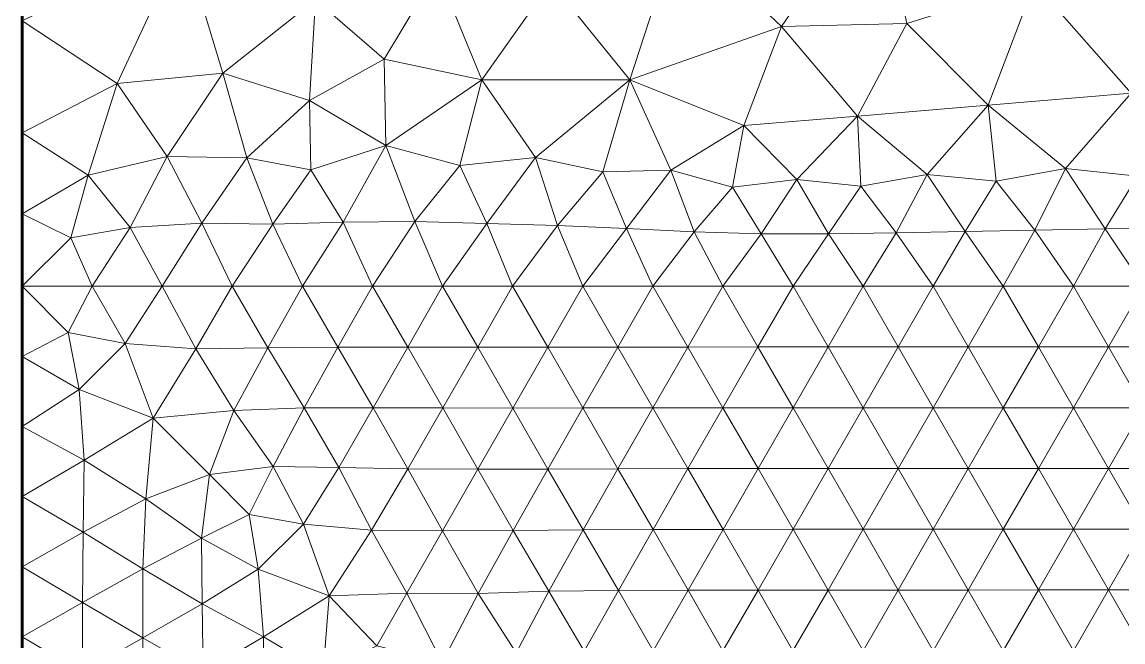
# Model space of a CAD drawing. Extents: x 1.2 to 53.9, y -43.5 to 3.2.
# Drawn here: x 17.5 to 20.642, y -31.689 to -29.921 of the extents above; entities that cross this region are included whole.
import ezdxf

# ---------------------------------------------------------------- set-up
doc = ezdxf.new("R2010")
doc.units = 0
doc.header["$MEASUREMENT"] = 0
doc.layers.add('layer', color=7, linetype='Continuous')

msp = doc.modelspace()

# ---------------------------------------------------------------- linework, layer by layer
at = {"color": 1, "lineweight": 60}
msp.add_line((17.5, -35.6743), (17.5, -23.1743), dxfattribs=at)
at = {"layer": 'layer', "color": 47, "lineweight": 9}
for points in [[(19.3743, -29.6564), (19.6673, -29.9337), (19.9405, -29.5343)], [(19.6673, -29.9337), (20.0251, -29.925), (19.9405, -29.5343)], [(20.0251, -29.925), (20.3886, -29.8104), (19.9405, -29.5343)], [(19.0087, -29.8079), (19.234, -30.0862), (19.3743, -29.6564)], [(19.234, -30.0862), (19.6673, -29.9337), (19.3743, -29.6564)], [(17.96, -29.6927), (17.5, -29.9173), (17.7719, -30.0962)], [(17.96, -29.6927), (17.7719, -30.0962), (18.0732, -30.0673)], [(17.96, -29.6927), (18.0732, -30.0673), (18.3376, -29.8572)], [(18.6847, -29.7754), (18.3376, -29.8572), (18.5331, -30.0267)], [(18.6847, -29.7754), (18.5331, -30.0267), (18.8125, -30.086)], [(19.0087, -29.8079), (18.6847, -29.7754), (18.8125, -30.086)], [(20.3886, -29.8104), (20.6652, -30.1241), (20.8795, -29.762)], [(18.8125, -30.086), (19.234, -30.0862), (19.0087, -29.8079)], [(20.0251, -29.925), (20.257, -30.1578), (20.3886, -29.8104)], [(20.257, -30.1578), (20.6652, -30.1241), (20.3886, -29.8104)], [(18.3376, -29.8572), (18.0732, -30.0673), (18.3205, -30.1452)], [(18.3376, -29.8572), (18.3205, -30.1452), (18.5331, -30.0267)], [(17.5, -29.9173), (17.5, -30.237), (17.7719, -30.0962)], [(19.234, -30.0862), (19.5592, -30.2164), (19.6673, -29.9337)], [(19.5592, -30.2164), (19.8839, -30.1899), (19.6673, -29.9337)], [(19.6673, -29.9337), (19.8839, -30.1899), (20.0251, -29.925)], [(19.8839, -30.1899), (20.257, -30.1578), (20.0251, -29.925)], [(18.3205, -30.1452), (18.5378, -30.2728), (18.5331, -30.0267)], [(18.5378, -30.2728), (18.8125, -30.086), (18.5331, -30.0267)], [(18.0732, -30.0673), (17.7719, -30.0962), (17.9142, -30.3048)], [(18.0732, -30.0673), (17.9142, -30.3048), (18.1414, -30.3082)], [(18.3205, -30.1452), (18.0732, -30.0673), (18.1414, -30.3082)], [(18.5378, -30.2728), (18.7494, -30.3297), (18.8125, -30.086)], [(18.7494, -30.3297), (18.9654, -30.3073), (18.8125, -30.086)], [(18.8125, -30.086), (18.9654, -30.3073), (19.234, -30.0862)], [(18.9654, -30.3073), (19.1573, -30.3483), (19.234, -30.0862)], [(19.1573, -30.3483), (19.3511, -30.3437), (19.234, -30.0862)], [(19.234, -30.0862), (19.3511, -30.3437), (19.5592, -30.2164)], [(17.7719, -30.0962), (17.5, -30.237), (17.6887, -30.3582)], [(17.7719, -30.0962), (17.6887, -30.3582), (17.9142, -30.3048)], [(20.257, -30.1578), (20.4779, -30.3387), (20.6652, -30.1241)], [(20.4779, -30.3387), (20.6829, -30.3605), (20.6652, -30.1241)], [(18.1414, -30.3082), (18.3242, -30.3427), (18.3205, -30.1452)], [(18.3242, -30.3427), (18.5378, -30.2728), (18.3205, -30.1452)], [(19.8839, -30.1899), (20.0831, -30.3562), (20.257, -30.1578)], [(20.0831, -30.3562), (20.2798, -30.3744), (20.257, -30.1578)], [(20.2798, -30.3744), (20.4779, -30.3387), (20.257, -30.1578)], [(19.3511, -30.3437), (19.5271, -30.3921), (19.5592, -30.2164)], [(19.5271, -30.3921), (19.711, -30.3703), (19.5592, -30.2164)], [(19.5592, -30.2164), (19.711, -30.3703), (19.8839, -30.1899)], [(19.711, -30.3703), (19.8936, -30.3893), (19.8839, -30.1899)], [(19.8936, -30.3893), (20.0831, -30.3562), (19.8839, -30.1899)], [(17.5, -30.237), (17.5, -30.4682), (17.6887, -30.3582)], [(18.3242, -30.3427), (18.4159, -30.4918), (18.5378, -30.2728)], [(18.4159, -30.4918), (18.621, -30.4897), (18.5378, -30.2728)], [(18.5378, -30.2728), (18.621, -30.4897), (18.7494, -30.3297)], [(17.9142, -30.3048), (17.6887, -30.3582), (17.809, -30.507)], [(17.809, -30.507), (18.0131, -30.4943), (17.9142, -30.3048)], [(17.9142, -30.3048), (18.0131, -30.4943), (18.1414, -30.3082)], [(18.0131, -30.4943), (18.2154, -30.4975), (18.1414, -30.3082)], [(18.1414, -30.3082), (18.2154, -30.4975), (18.3242, -30.3427)], [(18.7494, -30.3297), (18.8266, -30.496), (18.9654, -30.3073)], [(18.8266, -30.496), (19.0282, -30.5015), (18.9654, -30.3073)], [(18.9654, -30.3073), (19.0282, -30.5015), (19.1573, -30.3483)], [(18.2154, -30.4975), (18.4159, -30.4918), (18.3242, -30.3427)], [(18.621, -30.4897), (18.8266, -30.496), (18.7494, -30.3297)], [(19.1573, -30.3483), (19.2249, -30.5099), (19.3511, -30.3437)], [(19.2249, -30.5099), (19.4178, -30.5194), (19.3511, -30.3437)], [(19.3511, -30.3437), (19.4178, -30.5194), (19.5271, -30.3921)], [(20.2798, -30.3744), (20.39, -30.5145), (20.4779, -30.3387)], [(20.39, -30.5145), (20.5907, -30.5112), (20.4779, -30.3387)], [(20.4779, -30.3387), (20.5907, -30.5112), (20.6829, -30.3605)], [(17.6887, -30.3582), (17.5, -30.4682), (17.6393, -30.5364)], [(17.6887, -30.3582), (17.6393, -30.5364), (17.809, -30.507)], [(19.0282, -30.5015), (19.2249, -30.5099), (19.1573, -30.3483)], [(19.5271, -30.3921), (19.6088, -30.5251), (19.711, -30.3703)], [(19.6088, -30.5251), (19.8009, -30.525), (19.711, -30.3703)], [(19.711, -30.3703), (19.8009, -30.525), (19.8936, -30.3893)], [(19.8936, -30.3893), (19.9945, -30.522), (20.0831, -30.3562)], [(19.9945, -30.522), (20.1912, -30.5184), (20.0831, -30.3562)], [(20.0831, -30.3562), (20.1912, -30.5184), (20.2798, -30.3744)], [(20.1912, -30.5184), (20.39, -30.5145), (20.2798, -30.3744)], [(20.5907, -30.5112), (20.7925, -30.5089), (20.6829, -30.3605)], [(19.4178, -30.5194), (19.6088, -30.5251), (19.5271, -30.3921)], [(19.8009, -30.525), (19.9945, -30.522), (19.8936, -30.3893)], [(17.5, -30.4682), (17.5, -30.6743), (17.6393, -30.5364)], [(17.809, -30.507), (17.9, -30.6743), (18.0131, -30.4943)], [(17.9, -30.6743), (18.1, -30.6743), (18.0131, -30.4943)], [(18.0131, -30.4943), (18.1, -30.6743), (18.2154, -30.4975)], [(18.1, -30.6743), (18.3, -30.6743), (18.2154, -30.4975)], [(18.2154, -30.4975), (18.3, -30.6743), (18.4159, -30.4918)], [(18.3, -30.6743), (18.5, -30.6743), (18.4159, -30.4918)], [(18.4159, -30.4918), (18.5, -30.6743), (18.621, -30.4897)], [(18.5, -30.6743), (18.7, -30.6743), (18.621, -30.4897)], [(18.621, -30.4897), (18.7, -30.6743), (18.8266, -30.496)], [(18.7, -30.6743), (18.9, -30.6743), (18.8266, -30.496)], [(18.8266, -30.496), (18.9, -30.6743), (19.0282, -30.5015)], [(18.9, -30.6743), (19.1, -30.6743), (19.0282, -30.5015)], [(19.0282, -30.5015), (19.1, -30.6743), (19.2249, -30.5099)], [(17.6393, -30.5364), (17.7, -30.6743), (17.809, -30.507)], [(17.7, -30.6743), (17.9, -30.6743), (17.809, -30.507)], [(19.1, -30.6743), (19.3, -30.6743), (19.2249, -30.5099)], [(19.2249, -30.5099), (19.3, -30.6743), (19.4178, -30.5194)], [(19.3, -30.6743), (19.5, -30.6743), (19.4178, -30.5194)], [(19.4178, -30.5194), (19.5, -30.6743), (19.6088, -30.5251)], [(19.5, -30.6743), (19.7, -30.6743), (19.6088, -30.5251)], [(19.6088, -30.5251), (19.7, -30.6743), (19.8009, -30.525)], [(19.7, -30.6743), (19.9, -30.6743), (19.8009, -30.525)], [(19.8009, -30.525), (19.9, -30.6743), (19.9945, -30.522)], [(19.9, -30.6743), (20.1, -30.6743), (19.9945, -30.522)], [(19.9945, -30.522), (20.1, -30.6743), (20.1912, -30.5184)], [(20.1, -30.6743), (20.3, -30.6743), (20.1912, -30.5184)], [(20.1912, -30.5184), (20.3, -30.6743), (20.39, -30.5145)], [(20.3, -30.6743), (20.5, -30.6743), (20.39, -30.5145)], [(20.39, -30.5145), (20.5, -30.6743), (20.5907, -30.5112)], [(20.5, -30.6743), (20.7, -30.6743), (20.5907, -30.5112)], [(20.5907, -30.5112), (20.7, -30.6743), (20.7925, -30.5089)], [(17.5, -30.6743), (17.7, -30.6743), (17.6393, -30.5364)], [(17.5, -30.6743), (17.5, -30.8743), (17.6313, -30.8059)], [(17.7, -30.6743), (17.5, -30.6743), (17.6313, -30.8059)], [(17.7939, -30.8377), (17.7, -30.6743), (17.6313, -30.8059)], [(17.9, -30.6743), (17.7, -30.6743), (17.7939, -30.8377)], [(17.9956, -30.8526), (17.9, -30.6743), (17.7939, -30.8377)], [(18.1, -30.6743), (17.9, -30.6743), (17.9956, -30.8526)], [(18.201, -30.8499), (18.1, -30.6743), (17.9956, -30.8526)], [(18.3, -30.6743), (18.1, -30.6743), (18.201, -30.8499)], [(18.4014, -30.8481), (18.3, -30.6743), (18.201, -30.8499)], [(18.5, -30.6743), (18.3, -30.6743), (18.4014, -30.8481)], [(18.6007, -30.8478), (18.5, -30.6743), (18.4014, -30.8481)], [(18.7, -30.6743), (18.5, -30.6743), (18.6007, -30.8478)], [(18.8003, -30.8479), (18.7, -30.6743), (18.6007, -30.8478)], [(18.9, -30.6743), (18.7, -30.6743), (18.8003, -30.8479)], [(19.0002, -30.8479), (18.9, -30.6743), (18.8003, -30.8479)], [(19.1, -30.6743), (18.9, -30.6743), (19.0002, -30.8479)], [(19.2001, -30.8478), (19.1, -30.6743), (19.0002, -30.8479)], [(19.3, -30.6743), (19.1, -30.6743), (19.2001, -30.8478)], [(19.4001, -30.8477), (19.3, -30.6743), (19.2001, -30.8478)], [(19.5, -30.6743), (19.3, -30.6743), (19.4001, -30.8477)], [(19.6, -30.8476), (19.5, -30.6743), (19.4001, -30.8477)], [(19.7, -30.6743), (19.5, -30.6743), (19.6, -30.8476)], [(19.8, -30.8476), (19.7, -30.6743), (19.6, -30.8476)], [(19.9, -30.6743), (19.7, -30.6743), (19.8, -30.8476)], [(20, -30.8475), (19.9, -30.6743), (19.8, -30.8476)], [(20.1, -30.6743), (19.9, -30.6743), (20, -30.8475)], [(20.2, -30.8475), (20.1, -30.6743), (20, -30.8475)], [(20.3, -30.6743), (20.1, -30.6743), (20.2, -30.8475)], [(20.4, -30.8475), (20.3, -30.6743), (20.2, -30.8475)], [(20.5, -30.6743), (20.3, -30.6743), (20.4, -30.8475)], [(20.6, -30.8475), (20.5, -30.6743), (20.4, -30.8475)], [(20.7, -30.6743), (20.5, -30.6743), (20.6, -30.8475)], [(20.8, -30.8475), (20.7, -30.6743), (20.6, -30.8475)], [(17.6313, -30.8059), (17.5, -30.8743), (17.6628, -30.9689)], [(17.6313, -30.8059), (17.6628, -30.9689), (17.7939, -30.8377)], [(17.7939, -30.8377), (17.6628, -30.9689), (17.8744, -31.0501)], [(17.9956, -30.8526), (17.7939, -30.8377), (17.8744, -31.0501)], [(18.4014, -30.8481), (18.201, -30.8499), (18.3048, -31.0213)], [(18.5019, -31.0208), (18.4014, -30.8481), (18.3048, -31.0213)], [(18.6007, -30.8478), (18.4014, -30.8481), (18.5019, -31.0208)], [(18.7007, -31.0214), (18.6007, -30.8478), (18.5019, -31.0208)], [(18.8003, -30.8479), (18.6007, -30.8478), (18.7007, -31.0214)], [(18.9004, -31.0216), (18.8003, -30.8479), (18.7007, -31.0214)], [(19.0002, -30.8479), (18.8003, -30.8479), (18.9004, -31.0216)], [(19.1003, -31.0214), (19.0002, -30.8479), (18.9004, -31.0216)], [(19.2001, -30.8478), (19.0002, -30.8479), (19.1003, -31.0214)], [(19.3002, -31.0211), (19.2001, -30.8478), (19.1003, -31.0214)], [(19.4001, -30.8477), (19.2001, -30.8478), (19.3002, -31.0211)], [(19.5001, -31.0209), (19.4001, -30.8477), (19.3002, -31.0211)], [(19.6, -30.8476), (19.4001, -30.8477), (19.5001, -31.0209)], [(19.7001, -31.0208), (19.6, -30.8476), (19.5001, -31.0209)], [(19.8, -30.8476), (19.6, -30.8476), (19.7001, -31.0208)], [(19.9, -31.0208), (19.8, -30.8476), (19.7001, -31.0208)], [(20, -30.8475), (19.8, -30.8476), (19.9, -31.0208)], [(20.1, -31.0208), (20, -30.8475), (19.9, -31.0208)], [(20.2, -30.8475), (20, -30.8475), (20.1, -31.0208)], [(20.3, -31.0207), (20.2, -30.8475), (20.1, -31.0208)], [(20.4, -30.8475), (20.2, -30.8475), (20.3, -31.0207)], [(20.5, -31.0207), (20.4, -30.8475), (20.3, -31.0207)], [(20.6, -30.8475), (20.4, -30.8475), (20.5, -31.0207)], [(20.7, -31.0207), (20.6, -30.8475), (20.5, -31.0207)], [(20.8, -30.8475), (20.6, -30.8475), (20.7, -31.0207)], [(17.5, -30.8743), (17.5, -31.0743), (17.6628, -30.9689)], [(18.1044, -31.029), (17.9956, -30.8526), (17.8744, -31.0501)], [(18.201, -30.8499), (17.9956, -30.8526), (18.1044, -31.029)], [(18.3048, -31.0213), (18.201, -30.8499), (18.1044, -31.029)], [(17.6628, -30.9689), (17.5, -31.0743), (17.6774, -31.1707)], [(17.6628, -30.9689), (17.6774, -31.1707), (17.8744, -31.0501)], [(18.1044, -31.029), (17.8744, -31.0501), (18.0348, -31.2111)], [(18.2166, -31.1886), (18.1044, -31.029), (18.0348, -31.2111)], [(18.3048, -31.0213), (18.1044, -31.029), (18.2166, -31.1886)], [(18.4039, -31.1913), (18.3048, -31.0213), (18.2166, -31.1886)], [(18.5019, -31.0208), (18.3048, -31.0213), (18.4039, -31.1913)], [(18.6005, -31.195), (18.5019, -31.0208), (18.4039, -31.1913)], [(18.7007, -31.0214), (18.5019, -31.0208), (18.6005, -31.195)], [(18.8004, -31.1959), (18.7007, -31.0214), (18.6005, -31.195)], [(18.9004, -31.0216), (18.7007, -31.0214), (18.8004, -31.1959)], [(19.0006, -31.1955), (18.9004, -31.0216), (18.8004, -31.1959)], [(19.1003, -31.0214), (18.9004, -31.0216), (19.0006, -31.1955)], [(19.2005, -31.1948), (19.1003, -31.0214), (19.0006, -31.1955)], [(19.3002, -31.0211), (19.1003, -31.0214), (19.2005, -31.1948)], [(19.4003, -31.1944), (19.3002, -31.0211), (19.2005, -31.1948)], [(19.5001, -31.0209), (19.3002, -31.0211), (19.4003, -31.1944)], [(19.6001, -31.1942), (19.5001, -31.0209), (19.4003, -31.1944)], [(19.7001, -31.0208), (19.5001, -31.0209), (19.6001, -31.1942)], [(19.8, -31.1941), (19.7001, -31.0208), (19.6001, -31.1942)], [(19.9, -31.0208), (19.7001, -31.0208), (19.8, -31.1941)], [(20, -31.194), (19.9, -31.0208), (19.8, -31.1941)], [(20.1, -31.0208), (19.9, -31.0208), (20, -31.194)], [(20.2, -31.194), (20.1, -31.0208), (20, -31.194)], [(20.3, -31.0207), (20.1, -31.0208), (20.2, -31.194)], [(20.4, -31.194), (20.3, -31.0207), (20.2, -31.194)], [(20.5, -31.0207), (20.3, -31.0207), (20.4, -31.194)], [(20.6, -31.194), (20.5, -31.0207), (20.4, -31.194)], [(20.7, -31.0207), (20.5, -31.0207), (20.6, -31.194)], [(20.8, -31.1939), (20.7, -31.0207), (20.6, -31.194)], [(17.8744, -31.0501), (17.6774, -31.1707), (17.853, -31.2802)], [(17.8744, -31.0501), (17.853, -31.2802), (18.0348, -31.2111)], [(17.5, -31.0743), (17.5, -31.2743), (17.6774, -31.1707)], [(17.6774, -31.1707), (17.5, -31.2743), (17.6747, -31.376)], [(17.6774, -31.1707), (17.6747, -31.376), (17.853, -31.2802)], [(18.2166, -31.1886), (18.0348, -31.2111), (18.1485, -31.3256)], [(18.303, -31.3524), (18.2166, -31.1886), (18.1485, -31.3256)], [(18.4039, -31.1913), (18.2166, -31.1886), (18.303, -31.3524)], [(18.497, -31.3695), (18.4039, -31.1913), (18.303, -31.3524)], [(18.6005, -31.195), (18.4039, -31.1913), (18.497, -31.3695)], [(18.6997, -31.3716), (18.6005, -31.195), (18.497, -31.3695)], [(18.8004, -31.1959), (18.6005, -31.195), (18.6997, -31.3716)], [(19.2005, -31.1948), (19.0006, -31.1955), (19.1013, -31.369)], [(19.3008, -31.368), (19.2005, -31.1948), (19.1013, -31.369)], [(19.4003, -31.1944), (19.2005, -31.1948), (19.3008, -31.368)], [(19.5003, -31.3675), (19.4003, -31.1944), (19.3008, -31.368)], [(19.6001, -31.1942), (19.4003, -31.1944), (19.5003, -31.3675)], [(19.7001, -31.3674), (19.6001, -31.1942), (19.5003, -31.3675)], [(19.8, -31.1941), (19.6001, -31.1942), (19.7001, -31.3674)], [(19.9, -31.3673), (19.8, -31.1941), (19.7001, -31.3674)], [(20, -31.194), (19.8, -31.1941), (19.9, -31.3673)], [(20.1, -31.3673), (20, -31.194), (19.9, -31.3673)], [(20.2, -31.194), (20, -31.194), (20.1, -31.3673)], [(20.3, -31.3672), (20.2, -31.194), (20.1, -31.3673)], [(20.4, -31.194), (20.2, -31.194), (20.3, -31.3672)], [(20.5, -31.3672), (20.4, -31.194), (20.3, -31.3672)], [(20.6, -31.194), (20.4, -31.194), (20.5, -31.3672)], [(20.7, -31.3672), (20.6, -31.194), (20.5, -31.3672)], [(20.8, -31.1939), (20.6, -31.194), (20.7, -31.3672)], [(18.0348, -31.2111), (17.853, -31.2802), (18.0117, -31.3931)], [(18.0348, -31.2111), (18.0117, -31.3931), (18.1485, -31.3256)], [(18.9011, -31.3709), (18.8004, -31.1959), (18.6997, -31.3716)], [(19.0006, -31.1955), (18.8004, -31.1959), (18.9011, -31.3709)], [(19.1013, -31.369), (19.0006, -31.1955), (18.9011, -31.3709)], [(17.5, -31.2743), (17.5, -31.4743), (17.6747, -31.376)], [(17.853, -31.2802), (17.6747, -31.376), (17.8451, -31.4804)], [(17.853, -31.2802), (17.8451, -31.4804), (18.0117, -31.3931)], [(18.0117, -31.3931), (18.1739, -31.4806), (18.1485, -31.3256)], [(18.1485, -31.3256), (18.1739, -31.4806), (18.303, -31.3524)], [(17.6747, -31.376), (17.5, -31.4743), (17.6728, -31.5762)], [(17.6747, -31.376), (17.6728, -31.5762), (17.8451, -31.4804)], [(18.303, -31.3524), (18.1739, -31.4806), (18.3764, -31.5575)], [(18.497, -31.3695), (18.303, -31.3524), (18.3764, -31.5575)], [(18.5979, -31.5492), (18.497, -31.3695), (18.3764, -31.5575)], [(18.6997, -31.3716), (18.497, -31.3695), (18.5979, -31.5492)], [(18.8017, -31.5502), (18.6997, -31.3716), (18.5979, -31.5492)], [(18.9011, -31.3709), (18.6997, -31.3716), (18.8017, -31.5502)], [(19.0033, -31.5441), (18.9011, -31.3709), (18.8017, -31.5502)], [(19.1013, -31.369), (18.9011, -31.3709), (19.0033, -31.5441)], [(19.2018, -31.5416), (19.1013, -31.369), (19.0033, -31.5441)], [(19.3008, -31.368), (19.1013, -31.369), (19.2018, -31.5416)], [(19.4006, -31.5409), (19.3008, -31.368), (19.2018, -31.5416)], [(19.5003, -31.3675), (19.3008, -31.368), (19.4006, -31.5409)], [(19.6001, -31.5408), (19.5003, -31.3675), (19.4006, -31.5409)], [(19.7001, -31.3674), (19.5003, -31.3675), (19.6001, -31.5408)], [(19.7999, -31.5407), (19.7001, -31.3674), (19.6001, -31.5408)], [(19.9, -31.3673), (19.7001, -31.3674), (19.7999, -31.5407)], [(19.9999, -31.5406), (19.9, -31.3673), (19.7999, -31.5407)], [(20.1, -31.3673), (19.9, -31.3673), (19.9999, -31.5406)], [(20.1999, -31.5405), (20.1, -31.3673), (19.9999, -31.5406)], [(20.3, -31.3672), (20.1, -31.3673), (20.1999, -31.5405)], [(20.4, -31.5404), (20.3, -31.3672), (20.1999, -31.5405)], [(20.5, -31.3672), (20.3, -31.3672), (20.4, -31.5404)], [(20.6, -31.5404), (20.5, -31.3672), (20.4, -31.5404)], [(20.7, -31.3672), (20.5, -31.3672), (20.6, -31.5404)], [(20.8, -31.5404), (20.7, -31.3672), (20.6, -31.5404)], [(18.0117, -31.3931), (17.8451, -31.4804), (18.0137, -31.5803)], [(18.0117, -31.3931), (18.0137, -31.5803), (18.1739, -31.4806)], [(17.5, -31.4743), (17.5, -31.6743), (17.6728, -31.5762)], [(17.8451, -31.4804), (17.6728, -31.5762), (17.8446, -31.6772)], [(17.8451, -31.4804), (17.8446, -31.6772), (18.0137, -31.5803)], [(18.1739, -31.4806), (18.0137, -31.5803), (18.1887, -31.6742)], [(18.1739, -31.4806), (18.1887, -31.6742), (18.3764, -31.5575)], [(19.9999, -31.5406), (19.7999, -31.5407), (19.8998, -31.7141)], [(20.0999, -31.7139), (19.9999, -31.5406), (19.8998, -31.7141)], [(20.1999, -31.5405), (19.9999, -31.5406), (20.0999, -31.7139)], [(20.2999, -31.7138), (20.1999, -31.5405), (20.0999, -31.7139)], [(20.4, -31.5404), (20.1999, -31.5405), (20.2999, -31.7138)], [(20.5, -31.7137), (20.4, -31.5404), (20.2999, -31.7138)], [(20.6, -31.5404), (20.4, -31.5404), (20.5, -31.7137)], [(20.7, -31.7136), (20.6, -31.5404), (20.5, -31.7137)], [(20.8, -31.5404), (20.6, -31.5404), (20.7, -31.7136)], [(18.3764, -31.5575), (18.1887, -31.6742), (18.3595, -31.7751)], [(18.3764, -31.5575), (18.3595, -31.7751), (18.5124, -31.7)], [(18.5979, -31.5492), (18.3764, -31.5575), (18.5124, -31.7)], [(18.6991, -31.7471), (18.5979, -31.5492), (18.5124, -31.7)], [(18.8017, -31.5502), (18.5979, -31.5492), (18.6991, -31.7471)], [(18.9099, -31.7191), (18.8017, -31.5502), (18.6991, -31.7471)], [(19.0033, -31.5441), (18.8017, -31.5502), (18.9099, -31.7191)], [(19.1044, -31.7147), (19.0033, -31.5441), (18.9099, -31.7191)], [(19.2018, -31.5416), (19.0033, -31.5441), (19.1044, -31.7147)], [(19.3013, -31.7139), (19.2018, -31.5416), (19.1044, -31.7147)], [(19.4006, -31.5409), (19.2018, -31.5416), (19.3013, -31.7139)], [(19.5, -31.7141), (19.4006, -31.5409), (19.3013, -31.7139)], [(19.6001, -31.5408), (19.4006, -31.5409), (19.5, -31.7141)], [(19.6997, -31.7142), (19.6001, -31.5408), (19.5, -31.7141)], [(19.7999, -31.5407), (19.6001, -31.5408), (19.6997, -31.7142)], [(19.8998, -31.7141), (19.7999, -31.5407), (19.6997, -31.7142)], [(17.6728, -31.5762), (17.5, -31.6743), (17.6726, -31.7753)], [(17.6728, -31.5762), (17.6726, -31.7753), (17.8446, -31.6772)], [(18.0137, -31.5803), (17.8446, -31.6772), (18.0168, -31.7761)], [(18.0137, -31.5803), (18.0168, -31.7761), (18.1887, -31.6742)], [(17.5, -31.6743), (17.5, -31.8743), (17.6726, -31.7753)], [(17.8446, -31.6772), (17.6726, -31.7753), (17.8452, -31.8754)], [(17.8446, -31.6772), (17.8452, -31.8754), (18.0168, -31.7761)], [(18.1887, -31.6742), (18.0168, -31.7761), (18.1893, -31.8745)], [(18.1887, -31.6742), (18.1893, -31.8745), (18.3595, -31.7751)]]:
    msp.add_3dface(points, dxfattribs=at)

doc.saveas('drawing.dxf')
